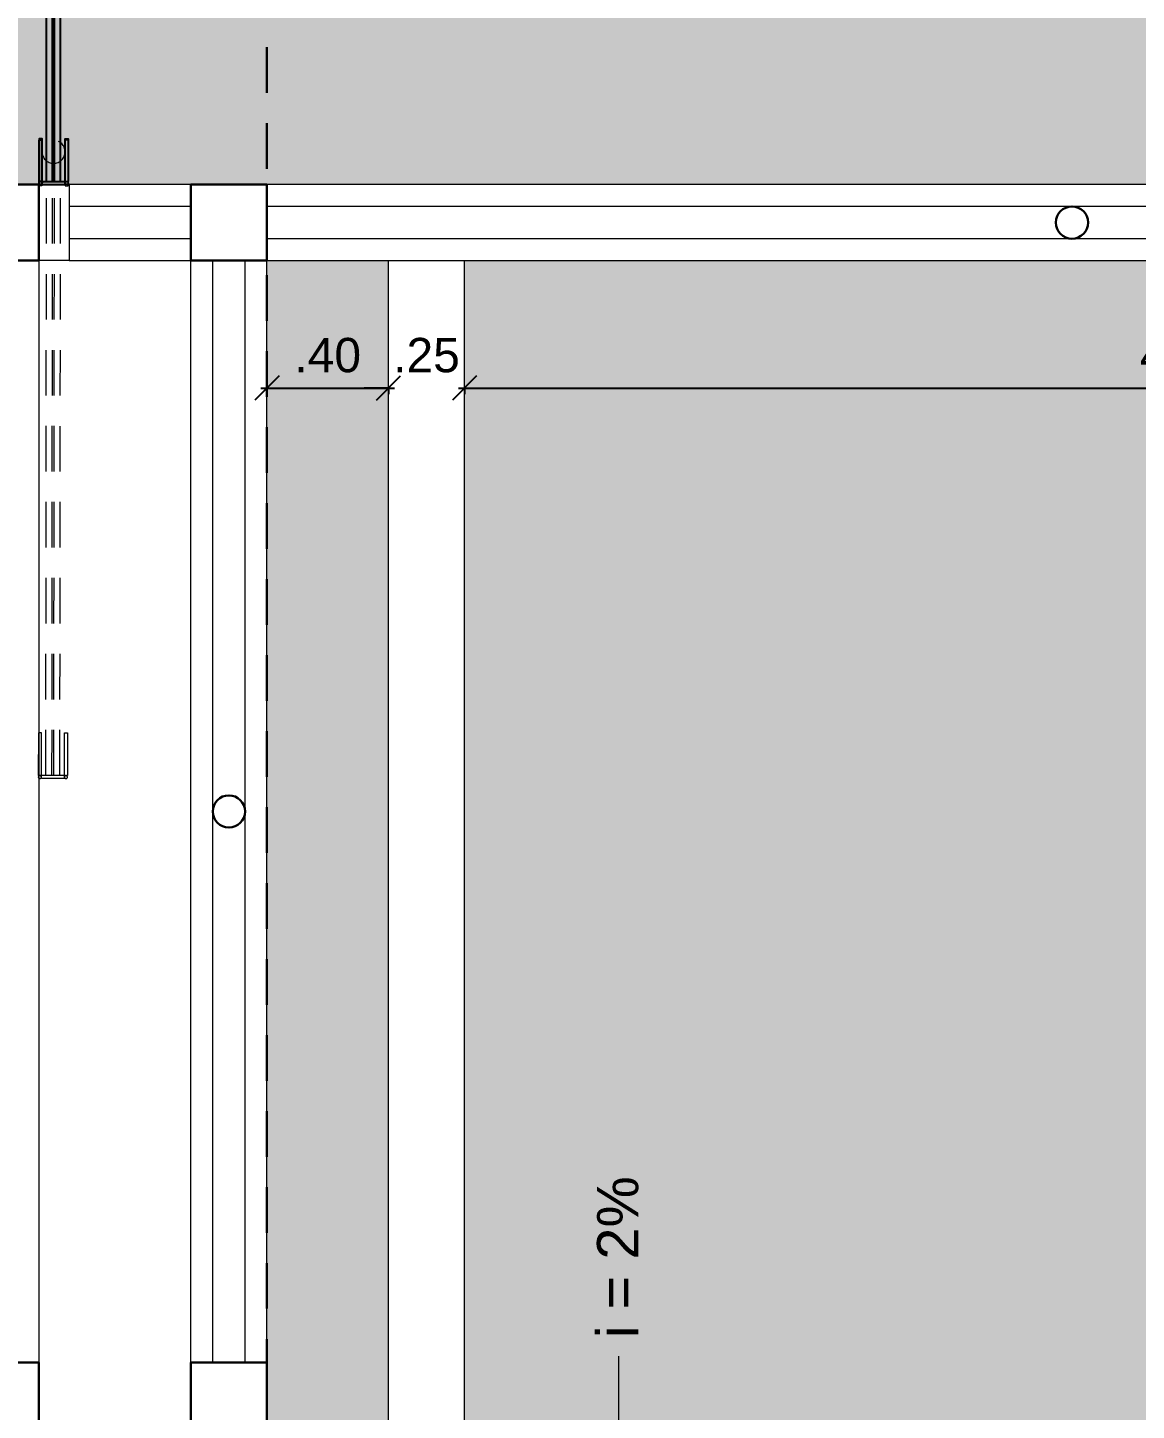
# Model space of a CAD drawing. Header units: millimetres. Extents: x 208240.8 to 208296.7, y 9278566.6 to 9278583.
# Drawn here: x 208262.261 to 208265.908, y 9278572.026 to 9278576.575 of the extents above; entities that cross this region are included whole.
import ezdxf

# ---------------------------------------------------------------- set-up
doc = ezdxf.new("R2010")
doc.units = ezdxf.units.MM
doc.header["$LTSCALE"] = 0.3
doc.header["$MEASUREMENT"] = 0
doc.linetypes.add('Dashed', pattern=[0.75, 0.5, -0.25])
for name, color, linetype, lineweight in [('A-COTAS', 12, 'Continuous', 9), ('A-HACHU', 9, 'Continuous', 0), ('A-PAREDE', 5, 'Continuous', 30), ('A-PROJEÇÃO', 251, 'Dashed', 13), ('A-VISTA01', 1, 'Continuous', 20), ('A-VISTA03', 3, 'Continuous', 9), ('A-VISTA04', 4, 'Continuous', 9)]:
    doc.layers.add(name, color=color, linetype=linetype, lineweight=lineweight)
for name, color, linetype in [('A-Hachuras', 8, 'Continuous'), ('A_PROJEÇÃO', 7, 'Dashed'), ('T - ESQUADRIA 03', 3, 'Continuous')]:
    doc.layers.add(name, color=color, linetype=linetype)
doc.layers.add('A-TEXTO1', color=7, linetype='Continuous', lineweight=13, true_color=0x000000)
doc.styles.add('A2 Arquitetos', font='arial.ttf')
doc.styles.add('R60_1-75', font='arial.ttf')
doc.dimstyles.new('1-75', dxfattribs={"dimtxt": 0.113, "dimasz": 0.08, "dimexe": 0.02, "dimexo": 0.1, "dimgap": 0.05, "dimtad": 1, "dimzin": 4, "dimdsep": 46, "dimtxsty": 'R60_1-75', "dimblk1": 'OBLIQUE', "dimblk2": 'OBLIQUE', "dimsah": 1, "dimcen": 0.09, "dimdle": 0.02, "dimclrd": 7, "dimclre": 7, "dimclrt": 12, "dimadec": 0, "dimazin": 0, "dimtfac": 1, "dimtix": 1, "dimtofl": 0, "dimtmove": 2, "dimatfit": 0, "dimldrblk": 'OBLIQUE', "dimfxl": 0.1, "dimfxlon": 1, "dimtolj": 1, "dimtzin": 0, "dimarcsym": 0})

# ---------------------------------------------------------------- blocks, each defined once
blk = doc.blocks.new('Porteira_Curral_2')
at = {"layer": 'A-VISTA03', "color": 0, "linetype": 'ByBlock', "lineweight": -2}
for p, q in [((207872.5738873823, 9278507.656532565), (207874.5957446079, 9278507.656532573)), ((207872.5738873823, 9278507.636532566), (207874.5880439368, 9278507.636532573)), ((207872.5738873824, 9278507.630332561), (207874.5880439355, 9278507.63033257)), ((207872.5738873824, 9278507.610332562), (207874.5957446096, 9278507.61033257))]:
    blk.add_line(p, q, dxfattribs=at)
for points in [[(207872.5638873822, 9278507.671432571), (207872.7138873822, 9278507.671432571), (207872.7138873822, 9278507.681432571), (207872.5738873822, 9278507.681432571)], [(207872.5638873822, 9278507.671432571), (207872.5638873822, 9278507.595432572)], [(207872.5738873822, 9278507.671432571), (207872.5738873822, 9278507.681432571)], [(207872.5738873822, 9278507.671432571), (207872.5738873822, 9278507.595432572)], [(207872.5638873822, 9278507.595432572), (207872.7138873822, 9278507.595432572), (207872.7138873822, 9278507.585432572), (207872.5738873822, 9278507.585432572)], [(207872.5688999995, 9278507.585432572), (207872.5688747648, 9278507.585432572)], [(207872.5738873822, 9278507.595432555), (207872.5738873822, 9278507.585432556)]]:
    blk.add_lwpolyline(points, dxfattribs=at)
for points in [[(207874.5139172752, 9278507.681432571), (207874.6639172752, 9278507.681432571), (207874.6639172752, 9278507.671432571), (207874.5139172752, 9278507.671432571)], [(207874.5139172752, 9278507.585432572), (207874.6639172752, 9278507.585432572), (207874.6639172752, 9278507.595432572), (207874.5139172752, 9278507.595432572)]]:
    blk.add_lwpolyline(points, close=True, dxfattribs=at)
for centre, radius in [((207872.5688873822, 9278507.67643257), 0.004999999975552782), ((207874.6259172764, 9278507.633432563), 0.03799999877810478), ((207872.5688873822, 9278507.590432556), 0.004999999975552782)]:
    blk.add_circle(centre, radius, dxfattribs=at)
blk = doc.blocks.new('Curbov')
at = {"layer": 'A-HACHU', "true_color": 0xc7c8ca}
h = blk.add_hatch(dxfattribs=at)
h.set_pattern_fill('AR-B88', color=9, scale=0.02)
h.set_pattern_definition([(0, (-3.870809450745583e-09, -40.31630070693791), (0, 0.16), []), (90, (-3.870809450745583e-09, -40.31630070693791), (-0.07999999999999999, 0.16), [0.16, -0.16])])
h.paths.add_polyline_path([(208193.0803317396, 9278575.809068333), (208197.8303317433, 9278575.80906833), (208197.8303317433, 9278576.05906833), (208197.3803317443, 9278576.05906833), (208197.3803317461, 9278578.15906833), (208197.8303317433, 9278578.15906833), (208197.8303317433, 9278578.409068327), (208197.8303317433, 9278579.059068322), (208192.4303317439, 9278579.05906832), (208192.4303317411, 9278581.409068331), (208199.930331743, 9278581.40906833), (208199.930331745, 9278578.409068331), (208199.9303317486, 9278578.159068333), (208200.1803317486, 9278578.159068333), (208200.6803317539, 9278578.15906833), (208200.9303317538, 9278578.159068327), (208213.5523912565, 9278578.159068326), (208213.5523912565, 9278577.359068327), (208211.2603895653, 9278576.059068328), (208208.6803317433, 9278576.059068328), (208208.4303317414, 9278576.059068328), (208208.4303317414, 9278568.309068328), (208201.5803317433, 9278568.30906833), (208201.5803317455, 9278575.80906833), (208206.3303317431, 9278575.809068328), (208206.3303317431, 9278576.059068328), (208200.930331747, 9278576.059068326), (208200.6803317473, 9278576.05906833), (208200.1803317475, 9278576.059068326), (208199.9303317475, 9278576.059068326), (208199.9303317475, 9278575.809068328), (208199.9303317422, 9278572.184068328), (208199.9303317702, 9278571.93406833), (208199.9303317412, 9278568.30906833), (208193.0803317374, 9278568.30906833)])
h.paths.add_polyline_path([(208192.4303317469, 9278578.159068327), (208197.3803317461, 9278578.15906833), (208197.3803317443, 9278576.05906833), (208192.4303317451, 9278576.059068328)], flags=17)
at = {"layer": 'A-Hachuras'}
h = blk.add_hatch(color=131, dxfattribs=at)
h.dxf.hatch_style = 1
h.set_gradient(color1=(184, 255, 255), one_color=1, tint=1, name='CYLINDER')
h.paths.add_polyline_path([(208200.9303317455, 9278575.80906833), (208201.3303317455, 9278575.80906833), (208201.3303317433, 9278568.30906833), (208200.9303317433, 9278568.30906833)])
at = {"layer": 'A-HACHU', "color": 9, "true_color": 0xc7c8ca}
for points in [[(208200.2803317475, 9278576.059068326), (208200.1803317475, 9278576.059068326)], [(208200.2803317475, 9278575.80906833), (208200.1803317475, 9278575.80906833)]]:
    blk.add_lwpolyline(points, dxfattribs=at)
at = {"layer": 'A-PAREDE'}
for points in [[(208200.1803317475, 9278576.059068326), (208199.9303317475, 9278576.059068326), (208199.9303317475, 9278575.809068328), (208200.1803317475, 9278575.809068328)], [(208200.9303317473, 9278576.05906833), (208200.6803317473, 9278576.05906833), (208200.6803317473, 9278575.809068331), (208200.9303317473, 9278575.809068331)], [(208200.1803317702, 9278572.184068328), (208199.9303317702, 9278572.184068328), (208199.9303317702, 9278571.93406833), (208200.1803317702, 9278571.93406833)], [(208200.9303317193, 9278572.184068328), (208200.6803317193, 9278572.184068328), (208200.6803317193, 9278571.93406833), (208200.9303317193, 9278571.93406833)]]:
    blk.add_lwpolyline(points, close=True, dxfattribs=at)
for centre in [(208203.5786378515, 9278575.934068333), (208200.8053317457, 9278573.99656833)]:
    blk.add_circle(centre, 0.053, dxfattribs=at)
at = {"layer": 'A-TEXTO1', "linetype": 'Continuous', "lineweight": 13}
blk.add_line((208202.0868581226, 9278572.204354208), (208202.0868581226, 9278571.035524854), dxfattribs=at)
at = {"layer": 'A-VISTA01'}
for p, q in [((208200.6803317473, 9278576.059068326), (208200.2803317475, 9278576.059068326)), ((208206.3303317431, 9278576.059068328), (208200.930331747, 9278576.059068326)), ((208200.180331743, 9278575.809068331), (208200.1803317421, 9278572.184068328)), ((208200.6803317444, 9278572.184068328), (208200.6803317455, 9278575.80906833)), ((208200.9303317445, 9278572.184068328), (208200.9303317455, 9278575.80906833)), ((208200.9303317455, 9278575.80906833), (208206.3303317431, 9278575.809068328))]:
    blk.add_line(p, q, dxfattribs=at)
for points in [[(208200.2803317475, 9278576.059068326), (208200.2803317475, 9278575.80906833)], [(208200.280331743, 9278575.80906833), (208200.6803317455, 9278575.80906833)]]:
    blk.add_lwpolyline(points, dxfattribs=at)
at = {"layer": 'A-VISTA03', "linetype": 'Continuous'}
for p, q in [((208201.3303317433, 9278568.30906833), (208201.3303317455, 9278575.80906833)), ((208201.5803317433, 9278568.30906833), (208201.5803317455, 9278575.80906833))]:
    blk.add_line(p, q, dxfattribs=at)
at = {"layer": 'A-VISTA04'}
for p, q in [((208200.6803317473, 9278575.987068325), (208200.2803317475, 9278575.987068329)), ((208206.2053317431, 9278575.987068333), (208200.9303317473, 9278575.987068335)), ((208200.6803317473, 9278575.881068334), (208200.2803317475, 9278575.88106833)), ((208206.2053317431, 9278575.881068334), (208200.9303317473, 9278575.881068334)), ((208200.7523317457, 9278572.184068328), (208200.7523317457, 9278575.809068331)), ((208200.8583317457, 9278572.184068328), (208200.8583317457, 9278575.809068331))]:
    blk.add_line(p, q, dxfattribs=at)
at = {"layer": 'A_PROJEÇÃO', "color": 1, "lineweight": 30}
blk.add_lwpolyline([(208199.9303317412, 9278568.110794775), (208200.9303317538, 9278568.110794775), (208200.9303317538, 9278581.710794775), (208199.9303317412, 9278581.710794775)], close=True, dxfattribs=at)
at = {"layer": 'A-PROJEÇÃO', "xscale": -1, "rotation": 269.9424584934947}
blk.add_blockref('Porteira_Curral_2', (-9070511.491972802, 9080019.944932804), dxfattribs=at)
at = {"layer": 'T - ESQUADRIA 03', "rotation": 90.00000000000001}
blk.add_blockref('Porteira_Curral_2', (9486707.86211247, 9070703.495187279), dxfattribs=at)
at = {"layer": 'A-TEXTO1', "lineweight": 13, "ltscale": 0.0005, "style": 'A2 Arquitetos'}
blk.add_text('i = 2%%%', height=0.136, rotation=90, dxfattribs=at).set_placement((208202.152195145, 9278572.263311153))
blk = doc.blocks.new('_Oblique')
at = {"color": 0, "linetype": 'ByBlock', "lineweight": -2}
blk.add_line((-0.5, -0.5), (0.5, 0.5), dxfattribs=at)
blk = doc.blocks.new('*D161')
at = {"layer": 'A-COTAS', "color": 7, "lineweight": -2, "transparency": 16777216}
for p, q in [((208263.0279812014, 9278575.389611665), (208263.4679812014, 9278575.389611665)), ((208263.0479812014, 9278575.390311666), (208263.0479812014, 9278575.369611666)), ((208263.4479812014, 9278575.390311666), (208263.4479812014, 9278575.369611666))]:
    blk.add_line(p, q, dxfattribs=at)
at = {"layer": 'DEFPOINTS', "color": 0, "transparency": 16777216}
for p in [(208263.0479812014, 9278575.809068345), (208263.4479812014, 9278575.809068343), (208263.4479812014, 9278575.389611665)]:
    blk.add_point(p, dxfattribs=at)
at = {"layer": 'A-COTAS', "color": 7, "lineweight": -2, "transparency": 16777216, "xscale": 0.08, "yscale": 0.08, "zscale": 0.08, "rotation": 180}
blk.add_blockref('_Oblique', (208263.0479812014, 9278575.389611665), dxfattribs=at)
at = {"layer": 'A-COTAS', "color": 7, "lineweight": -2, "transparency": 16777216, "xscale": 0.08, "yscale": 0.08, "zscale": 0.08}
blk.add_blockref('_Oblique', (208263.4479812014, 9278575.389611665), dxfattribs=at)
at = {"layer": 'A-COTAS', "color": 12, "transparency": 16777216, "insert": (208263.2479812014, 9278575.497306412), "char_height": 0.113, "attachment_point": 5, "style": 'R60_1-75'}
blk.add_mtext('\\A1;.40', dxfattribs=at)
blk = doc.blocks.new('*D162')
at = {"layer": 'A-COTAS', "color": 7, "lineweight": -2, "transparency": 16777216}
for p, q in [((208263.4479812014, 9278575.389611665), (208263.3679812014, 9278575.389611665)), ((208263.4479812014, 9278575.390311666), (208263.4479812014, 9278575.369611666)), ((208263.6979812014, 9278575.390311666), (208263.6979812014, 9278575.369611666)), ((208263.6979812014, 9278575.389611665), (208263.7779812014, 9278575.389611665))]:
    blk.add_line(p, q, dxfattribs=at)
at = {"layer": 'DEFPOINTS', "color": 0, "transparency": 16777216}
for p in [(208263.4479812014, 9278575.809068343), (208263.6979812014, 9278575.809068343), (208263.6979812014, 9278575.389611665)]:
    blk.add_point(p, dxfattribs=at)
at = {"layer": 'A-COTAS', "color": 7, "lineweight": -2, "transparency": 16777216, "xscale": 0.08, "yscale": 0.08, "zscale": 0.08}
blk.add_blockref('_Oblique', (208263.4479812014, 9278575.389611665), dxfattribs=at)
at = {"layer": 'A-COTAS', "color": 7, "lineweight": -2, "transparency": 16777216, "xscale": 0.08, "yscale": 0.08, "zscale": 0.08, "rotation": 180}
blk.add_blockref('_Oblique', (208263.6979812014, 9278575.389611665), dxfattribs=at)
at = {"layer": 'A-COTAS', "color": 12, "transparency": 16777216, "insert": (208263.5729812014, 9278575.497306412), "char_height": 0.113, "attachment_point": 5, "style": 'R60_1-75'}
blk.add_mtext('\\A1;.25', dxfattribs=at)
blk = doc.blocks.new('*D163')
at = {"layer": 'A-COTAS', "color": 7, "lineweight": -2, "transparency": 16777216}
for p, q in [((208263.6779812014, 9278575.389611665), (208268.4679811989, 9278575.389611665)), ((208263.6979812014, 9278575.390311666), (208263.6979812014, 9278575.369611666)), ((208268.4479811989, 9278575.390311666), (208268.4479811989, 9278575.369611666))]:
    blk.add_line(p, q, dxfattribs=at)
at = {"layer": 'DEFPOINTS', "color": 0, "transparency": 16777216}
for p in [(208263.6979812014, 9278575.809068343), (208268.4479811989, 9278575.80906834), (208268.4479811989, 9278575.389611665)]:
    blk.add_point(p, dxfattribs=at)
at = {"layer": 'A-COTAS', "color": 7, "lineweight": -2, "transparency": 16777216, "xscale": 0.08, "yscale": 0.08, "zscale": 0.08, "rotation": 180}
blk.add_blockref('_Oblique', (208263.6979812014, 9278575.389611665), dxfattribs=at)
at = {"layer": 'A-COTAS', "color": 7, "lineweight": -2, "transparency": 16777216, "xscale": 0.08, "yscale": 0.08, "zscale": 0.08}
blk.add_blockref('_Oblique', (208268.4479811989, 9278575.389611665), dxfattribs=at)
at = {"layer": 'A-COTAS', "color": 12, "transparency": 16777216, "insert": (208266.0729812002, 9278575.497075172), "char_height": 0.113, "attachment_point": 5, "style": 'R60_1-75'}
blk.add_mtext('\\A1;4.75', dxfattribs=at)
blk = doc.blocks.new('ARQ BOVINO TGOV')
at = {"color": 6}
blk.add_blockref('Curbov', (-208201.6603317494, -9278575.389611652), dxfattribs=at)
at = {"layer": 'A-COTAS'}
for base, p1, p2, picture, middle in [((-0.3299999999871943, 0), (-0.7299999999813735, 0.4194566793739796), (-0.3299999999871943, 0.4194566775113344), '*D161', (-0.529999999969732, 0.1076947469264269)), ((-0.07999999998719431, 0), (-0.3299999999871943, 0.4194566775113344), (-0.07999999998719431, 0.4194566775113344), '*D162', (-0.2049999999871943, 0.1076947469264269)), ((4.669999997568084, 0), (-0.07999999998719431, 0.4194566775113344), (4.669999997568084, 0.4194566756486893), '*D163', (2.294999998790445, 0.1074635069817305))]:
    dim = blk.add_linear_dim(base=base, p1=p1, p2=p2, angle=180, dimstyle='1-75', override={"dimfxl": 0.0007, "dimfxlon": 1, "dimarcsym": 1}, dxfattribs=at)
    dim.commit()
    dim.dimension.update_dxf_attribs({"geometry": picture, "text_midpoint": middle, "insert": (-208263.7779812014, -9278575.389611665)})

msp = doc.modelspace()

# ---------------------------------------------------------------- block references
msp.add_blockref('ARQ BOVINO TGOV', (208263.7779812014, 9278575.389611665))

doc.saveas('drawing.dxf')
